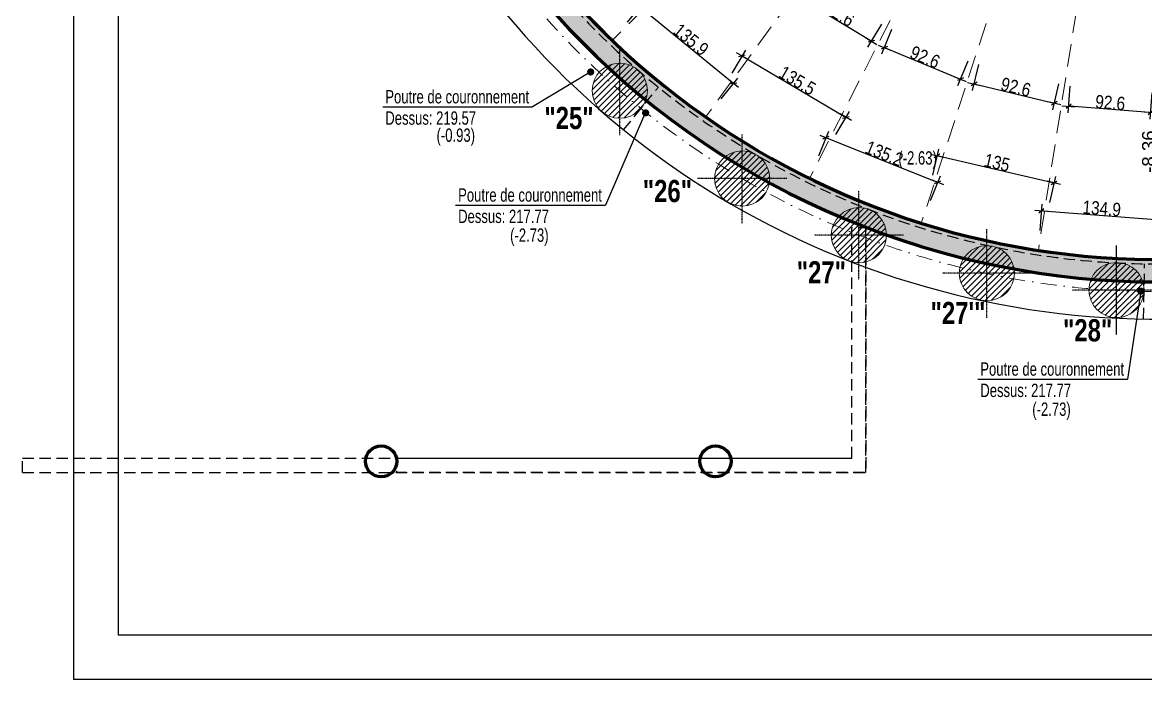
# Model space of a CAD drawing. Header units: millimetres. Extents: x 2049 to 9471, y -43633 to -39431.
# Drawn here: x 2049 to 3310, y -43633 to -42895 of the extents above; entities that cross this region are included whole.
import ezdxf
from ezdxf.enums import TextEntityAlignment as Align

# ---------------------------------------------------------------- set-up
doc = ezdxf.new("R2010")
doc.units = ezdxf.units.MM
doc.linetypes.add('CACHEX2', pattern=[19.05, 12.7, -6.35])
doc.linetypes.add('TIRETPTX2', pattern=[50.8, 25.4, -12.7, 0, -12.7])
for name, color, linetype in [('01-Cad  2', 1, 'Continuous'), ('01_cote_gen', 4, 'Continuous'), ('01_linteaux', 2, 'Continuous'), ('01_murs_sup', 2, 'CACHEX2'), ('01_poch_murs', 253, 'Continuous'), ('01_texte', 230, 'Continuous'), ('AA_COTES', 2, 'Continuous')]:
    doc.layers.add(name, color=color, linetype=linetype)
for name, color, linetype, lineweight in [('01_murs_coup', 5, 'Continuous', 60), ('01_PIEUX', 5, 'Continuous', 60), ('01_tram_axes', 2, 'TIRETPTX2', 9)]:
    doc.layers.add(name, color=color, linetype=linetype, lineweight=lineweight)
doc.styles.add('impact', font='impact.ttf')
doc.styles.add('MATTE_TXT', font='arial.ttf')
doc.styles.add('STYLE2', font='ARIALN.TTF')
doc.dimstyles.new('JB50', dxfattribs={"dimscale": 0.1, "dimtxt": 150, "dimasz": 15, "dimexe": 0.1, "dimexo": 0.1, "dimgap": 0.09, "dimtad": 1, "dimdec": 1, "dimdsep": 46, "dimtxsty": 'STYLE2', "dimblk1": 'BOND_G', "dimblk2": 'BOND_D', "dimsah": 1, "dimcen": 1.5, "dimdle": 0.01, "dimse1": 1, "dimse2": 1, "dimclrd": 4, "dimclre": 2, "dimclrt": 6, "dimazin": 2, "dimtfac": 2.333333, "dimtdec": 1, "dimtix": 1, "dimtmove": 2, "dimatfit": 3, "dimldrblk": 'BOND_G', "dimfxl": 1, "dimtolj": 1, "dimtzin": 0, "dimarcsym": 0})

# ---------------------------------------------------------------- blocks, each defined once
blk = doc.blocks.new('BOND_G')
at = {"layer": 'AA_COTES', "color": 0}
for p, q in [((0, -5), (0, 15)), ((5, 0), (-5, 0)), ((1.77, 1.77), (-1.77, -1.77))]:
    blk.add_line(p, q, dxfattribs=at)
blk = doc.blocks.new('BOND_D')
at = {"layer": 'AA_COTES', "color": 0}
for p, q in [((5, 0), (-5, 0)), ((-1.77, -1.77), (1.77, 1.77)), ((0, 5), (0, -15))]:
    blk.add_line(p, q, dxfattribs=at)
blk = doc.blocks.new('*D4404')
at = {"layer": '01_cote_gen', "color": 4, "lineweight": -2, "transparency": 16777216}
blk.add_line((3314.3, -42996.1), (3225, -42989.1), dxfattribs=at)
at = {"layer": 'Defpoints', "color": 0, "transparency": 16777216}
for p in [(3231.8, -42884.7), (3324, -42892), (3223.5, -42989)]:
    blk.add_point(p, dxfattribs=at)
at = {"layer": '01_cote_gen', "color": 4, "lineweight": -2, "transparency": 16777216, "xscale": 1.5, "yscale": 1.5, "zscale": 1.5}
for name, p, rotation in [('BOND_D', (3223.5, -42989), 175.5004257909797), ('BOND_G', (3315.8, -42996.2), 355.5004257909797)]:
    blk.add_blockref(name, p, dxfattribs=dict(at, rotation=rotation))
at = {"layer": '01_cote_gen', "color": 6, "lineweight": 0, "transparency": 16777216, "insert": (3270.3, -42985), "char_height": 15, "attachment_point": 5, "rotation": 355.5004, "style": 'STYLE2'}
blk.add_mtext('\\A1;92.6', dxfattribs=at)
blk = doc.blocks.new('*D4405')
at = {"layer": '01_cote_gen', "color": 4, "lineweight": -2, "transparency": 16777216}
blk.add_line((3206, -42985.4), (3118.9, -42964.5), dxfattribs=at)
at = {"layer": 'Defpoints', "color": 0, "transparency": 16777216}
for p in [(3141.7, -42863.1), (3231.8, -42884.7), (3117.5, -42964.1)]:
    blk.add_point(p, dxfattribs=at)
at = {"layer": '01_cote_gen', "color": 4, "lineweight": -2, "transparency": 16777216, "xscale": 1.5, "yscale": 1.5, "zscale": 1.5}
for name, p, rotation in [('BOND_D', (3117.5, -42964.1), 166.5012672106668), ('BOND_G', (3207.5, -42985.7), 346.5012672106668)]:
    blk.add_blockref(name, p, dxfattribs=dict(at, rotation=rotation))
at = {"layer": '01_cote_gen', "color": 6, "lineweight": 0, "transparency": 16777216, "insert": (3164.3, -42967.5), "char_height": 15, "attachment_point": 5, "rotation": 346.5013, "style": 'STYLE2'}
blk.add_mtext('\\A1;92.6', dxfattribs=at)
blk = doc.blocks.new('*D4406')
at = {"layer": '01_cote_gen', "color": 4, "lineweight": -2, "transparency": 16777216}
blk.add_line((3100.7, -42958.2), (3018, -42923.9), dxfattribs=at)
at = {"layer": 'Defpoints', "color": 0, "transparency": 16777216}
for p in [(3056.2, -42827.7), (3141.7, -42863.1), (3016.6, -42923.3)]:
    blk.add_point(p, dxfattribs=at)
at = {"layer": '01_cote_gen', "color": 4, "lineweight": -2, "transparency": 16777216, "xscale": 1.5, "yscale": 1.5, "zscale": 1.5}
for name, p, rotation in [('BOND_D', (3016.6, -42923.3), 157.5020773191621), ('BOND_G', (3102.1, -42958.7), 337.502077319162)]:
    blk.add_blockref(name, p, dxfattribs=dict(at, rotation=rotation))
at = {"layer": '01_cote_gen', "color": 6, "lineweight": 0, "transparency": 16777216, "insert": (3062.3, -42933.9), "char_height": 15, "attachment_point": 5, "rotation": 337.5021, "style": 'STYLE2'}
blk.add_mtext('\\A1;92.6', dxfattribs=at)
blk = doc.blocks.new('*D4407')
at = {"layer": '01_cote_gen', "color": 4, "lineweight": -2, "transparency": 16777216}
blk.add_line((3000.7, -42915.3), (2924.4, -42868.5), dxfattribs=at)
at = {"layer": 'Defpoints', "color": 0, "transparency": 16777216}
for p in [(2977.3, -42779.3), (3056.2, -42827.7), (2923.1, -42867.7)]:
    blk.add_point(p, dxfattribs=at)
at = {"layer": '01_cote_gen', "color": 4, "lineweight": -2, "transparency": 16777216, "xscale": 1.5, "yscale": 1.5, "zscale": 1.5}
for name, p, rotation in [('BOND_D', (2923.1, -42867.7), 148.5028362771669), ('BOND_G', (3002, -42916.1), 328.502836277167)]:
    blk.add_blockref(name, p, dxfattribs=dict(at, rotation=rotation))
at = {"layer": '01_cote_gen', "color": 6, "lineweight": 0, "transparency": 16777216, "insert": (2966.6, -42885.4), "char_height": 15, "attachment_point": 5, "rotation": 328.5028, "style": 'STYLE2'}
blk.add_mtext('\\A1;92.6', dxfattribs=at)
blk = doc.blocks.new('*D4438')
at = {"layer": '01_cote_gen', "color": 4, "lineweight": -2, "transparency": 16777216}
blk.add_line((2743.3, -42878), (2846, -42962.3), dxfattribs=at)
at = {"layer": 'Defpoints', "color": 0, "transparency": 16777216}
for p in [(2711, -42915), (2847.2, -42963.2), (2816, -43001.2)]:
    blk.add_point(p, dxfattribs=at)
at = {"layer": '01_cote_gen', "color": 4, "lineweight": -2, "transparency": 16777216, "xscale": 1.5, "yscale": 1.5, "zscale": 1.5}
for name, p, rotation in [('BOND_G', (2742.2, -42877), 140.6178150118741), ('BOND_D', (2847.2, -42963.2), 320.6178150118741)]:
    blk.add_blockref(name, p, dxfattribs=dict(at, rotation=rotation))
at = {"layer": '01_cote_gen', "color": 6, "lineweight": 0, "transparency": 16777216, "insert": (2799.6, -42914.2), "char_height": 15, "attachment_point": 5, "rotation": 320.6178, "style": 'STYLE2'}
blk.add_mtext('\\A1;135.9', dxfattribs=at)
blk = doc.blocks.new('*D4439')
at = {"layer": '01_cote_gen', "color": 4, "lineweight": -2, "transparency": 16777216}
blk.add_line((2858, -42933.1), (2972.1, -43000.5), dxfattribs=at)
at = {"layer": 'Defpoints', "color": 0, "transparency": 16777216}
for p in [(2816, -43001.2), (2973.4, -43001.3), (2932.6, -43070.1)]:
    blk.add_point(p, dxfattribs=at)
at = {"layer": '01_cote_gen', "color": 4, "lineweight": -2, "transparency": 16777216, "xscale": 1.5, "yscale": 1.5, "zscale": 1.5}
for name, p, rotation in [('BOND_G', (2856.8, -42932.3), 149.3992875574409), ('BOND_D', (2973.4, -43001.3), 329.3992875574409)]:
    blk.add_blockref(name, p, dxfattribs=dict(at, rotation=rotation))
at = {"layer": '01_cote_gen', "color": 6, "lineweight": 0, "transparency": 16777216, "insert": (2919, -42960.2), "char_height": 15, "attachment_point": 5, "rotation": 329.3993, "style": 'STYLE2'}
blk.add_mtext('\\A1;135.5', dxfattribs=at)
blk = doc.blocks.new('*D4440')
at = {"layer": '01_cote_gen', "color": 4, "lineweight": -2, "transparency": 16777216}
blk.add_line((2952.4, -43024.8), (3075.1, -43073.9), dxfattribs=at)
at = {"layer": 'Defpoints', "color": 0, "transparency": 16777216}
for p in [(2932.6, -43070.1), (3076.5, -43074.5), (3058.1, -43120.4)]:
    blk.add_point(p, dxfattribs=at)
at = {"layer": '01_cote_gen', "color": 4, "lineweight": -2, "transparency": 16777216, "xscale": 1.5, "yscale": 1.5, "zscale": 1.5}
for name, p, rotation in [('BOND_G', (2951.1, -43024.2), 158.1586289054542), ('BOND_D', (3076.5, -43074.5), 338.1586289054542)]:
    blk.add_blockref(name, p, dxfattribs=dict(at, rotation=rotation))
at = {"layer": '01_cote_gen', "color": 6, "lineweight": 0, "transparency": 16777216, "insert": (3016.6, -43042.2), "char_height": 15, "attachment_point": 5, "rotation": 338.1586, "style": 'STYLE2'}
blk.add_mtext('\\A1;135.2', dxfattribs=at)
blk = doc.blocks.new('*D4441')
at = {"layer": '01_cote_gen', "color": 4, "lineweight": -2, "transparency": 16777216}
blk.add_line((3077.2, -43044.9), (3205.8, -43074.8), dxfattribs=at)
at = {"layer": 'Defpoints', "color": 0, "transparency": 16777216}
for p in [(3207.2, -43075.1), (3058.1, -43120.4), (3189.6, -43151)]:
    blk.add_point(p, dxfattribs=at)
at = {"layer": '01_cote_gen', "color": 4, "lineweight": -2, "transparency": 16777216, "xscale": 1.5, "yscale": 1.5, "zscale": 1.5}
for name, p, rotation in [('BOND_G', (3075.8, -43044.5), 166.9017639712213), ('BOND_D', (3207.2, -43075.1), 346.9017639712214)]:
    blk.add_blockref(name, p, dxfattribs=dict(at, rotation=rotation))
at = {"layer": '01_cote_gen', "color": 6, "lineweight": 0, "transparency": 16777216, "insert": (3143.2, -43052.4), "char_height": 15, "attachment_point": 5, "rotation": 346.9018, "style": 'STYLE2'}
blk.add_mtext('\\A1;135', dxfattribs=at)
blk = doc.blocks.new('*D4442')
at = {"layer": '01_cote_gen', "color": 4, "lineweight": -2, "transparency": 16777216}
blk.add_line((3194.5, -43106.5), (3325.9, -43116.6), dxfattribs=at)
at = {"layer": 'Defpoints', "color": 0, "transparency": 16777216}
for p in [(3327.4, -43116.7), (3189.6, -43151), (3324, -43161.3)]:
    blk.add_point(p, dxfattribs=at)
at = {"layer": '01_cote_gen', "color": 4, "lineweight": -2, "transparency": 16777216, "xscale": 1.5, "yscale": 1.5, "zscale": 1.5}
for name, p, rotation in [('BOND_G', (3193, -43106.4), 175.6350250297888), ('BOND_D', (3327.4, -43116.7), 355.6350250297888)]:
    blk.add_blockref(name, p, dxfattribs=dict(at, rotation=rotation))
at = {"layer": '01_cote_gen', "color": 6, "lineweight": 0, "transparency": 16777216, "insert": (3260.8, -43103.9), "char_height": 15, "attachment_point": 5, "rotation": 355.635, "style": 'STYLE2'}
blk.add_mtext('\\A1;134.9', dxfattribs=at)
blk = doc.blocks.new('*D4856')
at = {"layer": '01_cote_gen', "color": 4, "lineweight": -2, "ltscale": 200, "transparency": 16777216}
blk.add_line((2678.9, -42762.8), (2767.8, -42862.2), dxfattribs=at)
at = {"layer": 'Defpoints', "color": 0, "ltscale": 200, "transparency": 16777216}
for p in [(2620.2, -42813.4), (2768.8, -42863.3), (2711.1, -42915)]:
    blk.add_point(p, dxfattribs=at)
at = {"layer": '01_cote_gen', "color": 4, "lineweight": -2, "ltscale": 200, "transparency": 16777216, "xscale": 1.5, "yscale": 1.5, "zscale": 1.5}
for name, p, rotation in [('BOND_G', (2677.9, -42761.7), 131.8104908156624), ('BOND_D', (2768.8, -42863.3), 311.8104908156624)]:
    blk.add_blockref(name, p, dxfattribs=dict(at, rotation=rotation))
at = {"layer": '01_cote_gen', "color": 6, "ltscale": 200, "transparency": 16777216, "insert": (2729.1, -42807.4), "char_height": 15, "attachment_point": 5, "rotation": 311.8105, "style": 'STYLE2'}
blk.add_mtext('\\A1;136.3', dxfattribs=at)

msp = doc.modelspace()

# ---------------------------------------------------------------- hatches: boundary and pattern name
at = {"layer": '01_murs_sup', "ltscale": 200}
h = msp.add_hatch(dxfattribs=at)
h.set_pattern_fill('DASH', color=256, scale=2.5, angle=135)
h.set_pattern_definition([(135, (-9275.435, 6358.231), (-11.2253202, 9e-16), [7.9375, -7.9375])])
h.paths.add_polyline_path([(4382.05, -42435.61), (4193.05, -42435.61), (4193.05, -42262.93), (4173.05, -42262.93), (4173.05, -42451.61), (4382.05, -42451.61)])
edge = h.paths.add_edge_path()
edge.add_line((4172.97, -42605.58), (4172.97, -42545.58))
edge.add_arc((3323.96, -42275.27), 891, 161.49792, 342.33988, ccw=False)
edge.add_line((2479.02, -41992.53), (2571.63, -41686.43))
edge.add_line((2571.63, -41686.43), (2550.74, -41686.43))
edge.add_line((2550.74, -41686.43), (2459.96, -41986.46))
edge.add_arc((3323.96, -42275.27), 911, 161.51633, 338.74143)
edge = h.paths.add_edge_path()
edge.add_line((4198.06, -42459.61), (4172.97, -42459.61))
edge.add_line((4172.97, -42459.61), (4172.97, -42605.58))
edge.add_arc((3841.01, -42461.83), 361.75, 336.58509, 350.74655)
edge.add_line((4198.06, -42520), (4198.06, -42459.61))
at = {"layer": '01_poch_murs', "ltscale": 200}
h = msp.add_hatch(color=256, dxfattribs=at)
h.dxf.hatch_style = 1
h.paths.add_polyline_path([(3487.96, -43171.41, -0.3664018), (3518.53, -43145.53), (3518.53, -43139.66, -0.0686217), (3277.34, -43160.04), (3277.34, -43164.59, -0.3258718), (3306.85, -43186.11, 0.0499881)])
h.paths.add_polyline_path([(3645.37, -43127.72, -0.4182744), (3676.37, -43096.29), (3676.37, -43088.21, -0.0469458), (3518.53, -43139.66), (3518.53, -43145.53, -0.2499586), (3544.27, -43159.25, 0.0290857)])
h.paths.add_polyline_path([(3824.95, -43036.2, -0.0588923), (3824.09, -43028.98, -0.4142136), (3855.09, -42997.98), (3855.09, -42984.48, -0.058508), (3676.37, -43088.21), (3676.37, -43096.29, -0.2028212), (3698.61, -43105.71, 0.0396313)])
h.paths.add_polyline_path([(3979.9, -42907.54, -0.1147057), (3976.72, -42893.87), (3958.34, -42893.87, -0.0388199), (3855.09, -42984.48), (3855.09, -42997.98, -0.1456388), (3872.04, -43003.02, 0.0395919)])
h.paths.add_polyline_path([(4121.55, -42715.61), (4092.87, -42715.61, -0.0632682), (3958.34, -42893.87), (3976.72, -42893.87, -0.4142136), (4007.72, -42862.87), (4007.72, -42853.3), (4019.73, -42863.44, 0.0493822)])
h.paths.add_polyline_path([(4173.06, -42605.57), (4173.06, -42528.59, -0.0576063), (4092.87, -42715.61), (4121.55, -42715.61, 0.0333785)])
h = msp.add_hatch(color=256, dxfattribs=at)
h.dxf.hatch_style = 1
h.paths.add_polyline_path([(2492.13, -42580.12), (2484.89, -42580.12, -0.2171566), (2474.23, -42603.51, 0.024426), (2510.29, -42684.83, -0.4496339), (2544.99, -42715.61), (2555.21, -42715.61, -0.0422468)])
h.paths.add_polyline_path([(2555.21, -42715.61), (2544.99, -42715.61, -0.1753682), (2537.81, -42735.45, 0.0183684), (2573.7, -42791.92, -0.4627409), (2612.42, -42819.01), (2620.17, -42813.39, -0.0331596)])
h.paths.add_polyline_path([(2626.77, -42821.9), (2612.56, -42821.9, -0.1403344), (2607.86, -42838.31, 0.0395372), (2705.42, -42944.02, -0.1199356), (2719.66, -42940.56), (2719.66, -42923.13, -0.0388267)])
h.paths.add_polyline_path([(2719.66, -42923.13), (2719.66, -42940.56, -0.4142136), (2750.66, -42971.56, -0.0842861), (2748.92, -42981.79, 0.0301172), (2837.97, -43045.77, -0.1668007), (2857.01, -43039.23), (2857.01, -43028.19, -0.0489073)])
h.paths.add_polyline_path([(2857.01, -43028.19), (2857.01, -43039.23, -0.4142136), (2888.01, -43070.23, -0.0381852), (2887.65, -43074.95, 0.0237593), (2965.48, -43112.75, -0.2077607), (2988.14, -43102.91), (2988.14, -43095.13, -0.0416158)])
h.paths.add_polyline_path([(2988.14, -43095.13), (2988.14, -43102.91, -0.4125805), (3019.14, -43133.74, 0.0248394), (3105.78, -43159.74, -0.2538676), (3131.77, -43145.64), (3131.77, -43140.16, -0.0425501)])
h.paths.add_polyline_path([(3277.34, -43160.04, -0.0415273), (3131.77, -43140.16), (3131.77, -43145.64, -0.3692234), (3162.39, -43171.82, 0.0239659), (3248.93, -43183.17, -0.2980516), (3277.34, -43164.59)])
at = {"layer": '01_poch_murs'}
h = msp.add_hatch(dxfattribs=at)
h.set_pattern_fill('ANSI31', color=256, scale=1.5)
h.set_pattern_definition([(45, (-15489.0308, -34268.2895), (-3.367596, 3.367596), [])])
h.paths.add_polyline_path([(2719.66, -42940.56, 0.4142136), (2688.66, -42971.56), (2719.66, -42971.56)])
h.paths.add_polyline_path([(2719.66, -42971.56), (2688.66, -42971.56, 0.4142136), (2719.66, -43002.56)])
h.paths.add_polyline_path([(2719.66, -42940.56), (2719.66, -42971.56), (2750.66, -42971.56, 0.4142136)])
h.paths.add_polyline_path([(2750.66, -42971.56), (2719.66, -42971.56), (2719.66, -43002.56, 0.4142136)])
h = msp.add_hatch(dxfattribs=at)
h.set_pattern_fill('ANSI31', color=256, scale=1.5)
h.set_pattern_definition([(45, (-15351.6864, -34366.9673), (-3.367596, 3.367596), [])])
h.paths.add_polyline_path([(2857.01, -43039.23, 0.4142136), (2826.01, -43070.23), (2857.01, -43070.23)])
h.paths.add_polyline_path([(2857.01, -43070.23), (2826.01, -43070.23, 0.4142136), (2857.01, -43101.23)])
h.paths.add_polyline_path([(2857.01, -43039.23), (2857.01, -43070.23), (2888.01, -43070.23, 0.4142136)])
h.paths.add_polyline_path([(2888.01, -43070.23), (2857.01, -43070.23), (2857.01, -43101.23, 0.4142136)])
h = msp.add_hatch(dxfattribs=at)
h.set_pattern_fill('ANSI31', color=256, scale=1.5)
h.set_pattern_definition([(45, (-15220.5554, -34430.641), (-3.367596, 3.367596), [])])
h.paths.add_polyline_path([(2988.14, -43102.91, 0.4142136), (2957.14, -43133.91), (2988.14, -43133.91)])
h.paths.add_polyline_path([(2988.14, -43133.91), (2957.14, -43133.91, 0.4142136), (2988.14, -43164.91)])
h.paths.add_polyline_path([(2988.14, -43102.91), (2988.14, -43133.91), (3019.14, -43133.91, 0.4142136)])
h.paths.add_polyline_path([(3019.14, -43133.91), (2988.14, -43133.91), (2988.14, -43164.91, 0.4142136)])
h = msp.add_hatch(dxfattribs=at)
h.set_pattern_fill('ANSI31', color=256, scale=1.5)
h.set_pattern_definition([(45, (-15076.9236, -34473.368), (-3.367596, 3.367596), [])])
h.paths.add_polyline_path([(3131.77, -43145.64, 0.4142136), (3100.77, -43176.64), (3131.77, -43176.64)])
h.paths.add_polyline_path([(3131.77, -43176.64), (3100.77, -43176.64, 0.4142136), (3131.77, -43207.64)])
h.paths.add_polyline_path([(3131.77, -43145.64), (3131.77, -43176.64), (3162.77, -43176.64, 0.4142136)])
h.paths.add_polyline_path([(3162.77, -43176.64), (3131.77, -43176.64), (3131.77, -43207.64, 0.4142136)])
h = msp.add_hatch(dxfattribs=at)
h.set_pattern_fill('ANSI31', color=256, scale=1.5)
h.set_pattern_definition([(45, (-14931.3557, -34492.323), (-3.367596, 3.367596), [])])
h.paths.add_polyline_path([(3277.34, -43164.59, 0.4142136), (3246.34, -43195.59), (3277.34, -43195.59)])
h.paths.add_polyline_path([(3277.34, -43195.59), (3246.34, -43195.59, 0.4142136), (3277.34, -43226.59)])
h.paths.add_polyline_path([(3277.34, -43164.59), (3277.34, -43195.59), (3308.34, -43195.59, 0.4142136)])
h.paths.add_polyline_path([(3308.34, -43195.59), (3277.34, -43195.59), (3277.34, -43226.59, 0.4142136)])

# ---------------------------------------------------------------- linework, layer by layer
at = {"layer": '01-Cad  2'}
for p, q in [((2106.37, -39433.32, 9.99), (2106.37, -43633.32, -5.46)), ((2156.37, -39483.32, -0.3), (2156.37, -43583.32, -0.3)), ((8421.22, -43583.32, 0.01), (2156.37, -43583.32, -0.3)), ((8421.22, -43633.32, 0.01), (2106.37, -43633.32, -0.3))]:
    msp.add_line(p, q, dxfattribs=at)
at = {"layer": '01_linteaux', "linetype": 'TIRETPTX2', "ltscale": 0.01}
for p, q in [((2719.66, -43021.56), (2719.66, -42921.56)), ((2857.01, -43120.23), (2857.01, -43020.23)), ((2907.01, -43070.23), (2807.01, -43070.23)), ((2988.14, -43183.91), (2988.14, -43083.91)), ((3131.77, -43226.64), (3131.77, -43126.64)), ((3038.14, -43133.91), (2938.14, -43133.91)), ((3277.34, -43245.59), (3277.34, -43145.59)), ((3277.34, -43246.09), (3277.34, -43146.09)), ((3181.77, -43176.64), (3081.77, -43176.64)), ((3327.34, -43195.59), (3227.34, -43195.59))]:
    msp.add_line(p, q, dxfattribs=at)
at = {"layer": '01_linteaux', "linetype": 'Continuous', "ltscale": 0.05}
msp.add_arc((3324.04, -42275.27), 953, 190.4302, 319.787, dxfattribs=at)
at = {"layer": '01_murs_coup', "ltscale": 200}
for centre in [(2451.76, -43388.1), (2827.01, -43388.1)]:
    msp.add_circle(centre, 17.5, dxfattribs=at)
at = {"layer": '01_murs_coup', "ltscale": 0.1}
for radius, start, end in [(911, 161.51633, 338.7414), (886, 190.7667, 343.38543)]:
    msp.add_arc((3324.04, -42275.27), radius, start, end, dxfattribs=at)
at = {"layer": '01_murs_coup', "linetype": 'Continuous', "lineweight": 5}
for start, end in [(230.85374, 237.75402), (241.378, 246.82221)]:
    msp.add_arc((3324.04, -42275.27), 911, start, end, dxfattribs=at)
at = {"layer": '01_murs_sup'}
for p, q in [((2723.89, -43015.56), (2762.93, -42967.4)), ((2996.06, -43400.6), (2996.06, -43125.22)), ((2996.06, -43400.6), (2996.06, -43125.22)), ((3307.79, -43228.14), (3308.85, -43166.15)), ((2048.93, -43384.6), (2980.06, -43384.6)), ((2048.93, -43384.6), (2980.06, -43384.6)), ((2048.93, -43400.6), (2048.93, -43384.6)), ((2048.93, -43400.6), (2996.06, -43400.6)), ((2048.93, -43400.6), (2996.06, -43400.6))]:
    msp.add_line(p, q, dxfattribs=at)
at = {"layer": '01_murs_sup', "flags": 128}
msp.add_lwpolyline([(2980.06, -43384.6), (2980.06, -43125.22), (2996.06, -43125.22), (2996.06, -43393.56), (2996.06, -43400.6), (2469.19, -43400.6), (2469.19, -43384.6)], close=True, dxfattribs=at)
at = {"layer": '01_murs_sup'}
for centre in [(2451.69, -43388.1), (2826.93, -43388.1)]:
    msp.add_circle(centre, 17.5, dxfattribs=at)
for centre, radius, start, end in [((3323.96, -42275.27), 911, 161.51633, 343.63495), ((3323.96, -42275.27), 891, 161.49792, 342.3403), ((3324.04, -42275.27), 911, 218.17319, 227.22976), ((3324.04, -42275.27), 911, 230.85374, 237.75402), ((3324.04, -42275.27), 911, 250.44619, 265.28443)]:
    msp.add_arc(centre, radius, start, end, dxfattribs=at)
at = {"layer": '01_murs_sup', "ltscale": 0.05}
for start, end in [(230.85374, 237.75402), (241.378, 246.82221)]:
    msp.add_arc((3324.04, -42275.27), 911, start, end, dxfattribs=at)
at = {"layer": '01_PIEUX', "linetype": 'Continuous', "lineweight": 5}
for centre in [(2719.66, -42971.56), (2857.01, -43070.23), (2988.14, -43133.91), (3131.77, -43176.64), (3277.34, -43195.59)]:
    msp.add_circle(centre, 31, dxfattribs=at)
at = {"layer": '01_poch_murs', "linetype": 'CACHEX2', "lineweight": 5, "ltscale": 2}
for p, q in [((3097.79, -42528.27), (2711.06, -42915)), ((3135.95, -42560.86), (2816.04, -43001.17)), ((3178.76, -42587.11), (2932.64, -43070.13)), ((3225.15, -42606.32), (3058.11, -43120.42)), ((3273.98, -42618.04), (3189.57, -43151.01))]:
    msp.add_line(p, q, dxfattribs=at)
at = {"layer": '01_texte'}
for p, q in [((2686.93, -42950.5), (2621.63, -42989.61)), ((2453.47, -42989.61), (2621.63, -42989.61)), ((2748.55, -42995.61), (2703.39, -43100.07)), ((2535.23, -43100.07), (2703.39, -43100.07)), ((2535.23, -43100.07), (2703.39, -43100.07)), ((3304.65, -43196.78), (3289.68, -43295.64)), ((3121.52, -43295.64), (3289.68, -43295.64)), ((3121.52, -43295.64), (3289.68, -43295.64))]:
    msp.add_line(p, q, dxfattribs=at)
at = {"layer": '01_texte', "const_width": 4}
for points in [[(2684.93, -42950.5, 1), (2688.93, -42950.5, 1)], [(2746.63, -42996.48, 1), (2750.63, -42996.48, 1)], [(3302.65, -43196.78, 1), (3306.65, -43196.78, 1)]]:
    msp.add_lwpolyline(points, format="xyb", close=True, dxfattribs=at)
at = {"layer": '01_tram_axes', "ltscale": 0.7}
msp.add_arc((3324.04, -42275.27), 922, 186.43891, 321.92875, dxfattribs=at)

# ---------------------------------------------------------------- texts
at = {"layer": '01_texte', "style": 'MATTE_TXT', "width": 0.7}
for s, p in [('Poutre de couronnement', (2456.35, -42990.31)), ('Dessus: 219.57', (2456.35, -43014.27)), ('(-0.93)', (2513.88, -43033.48)), ('(-2.63)', (3032.43, -43059.08)), ('Poutre de couronnement', (2538.11, -43100.77)), ('Poutre de couronnement', (2538.11, -43100.77)), ('Dessus: 217.77', (2538.11, -43124.73)), ('Dessus: 217.77', (2538.11, -43124.73)), ('(-2.73)', (2596.47, -43145.88)), ('Poutre de couronnement', (3124.4, -43296.34)), ('Poutre de couronnement', (3124.4, -43296.34)), ('Dessus: 217.77', (3124.4, -43320.31)), ('Dessus: 217.77', (3124.4, -43320.31)), ('(-2.73)', (3182.76, -43341.46))]:
    msp.add_text(s, height=15, dxfattribs=at).set_placement(p, align=Align.BOTTOM_LEFT)
at = {"layer": '01_texte', "style": 'impact'}
for s, p in [('"25"', (2662.59, -43022.22)), ('"26"', (2773.09, -43104.25)), ('"27"', (2945.95, -43195.66)), ('"27\'"', (3099.38, -43241.36)), ('"28"', (3244.94, -43260.82))]:
    msp.add_text(s, height=25, rotation=0, dxfattribs=at).set_placement(p, align=Align.BOTTOM_CENTER)
at = {"layer": '01_texte', "style": 'MATTE_TXT'}
msp.add_text('-8.36', height=15, rotation=90, dxfattribs=at).set_placement((3321.03, -43063.9))

# ---------------------------------------------------------------- dimensions: what is measured, and where the dimension line sits
at = {"layer": '01_cote_gen', "ltscale": 200}
dim = msp.add_aligned_dim(p1=(2620.17, -42813.39), p2=(2711.06, -42915), distance=77.52, dimstyle='JB50', dxfattribs=at)
dim.commit()
dim.dimension.update_dxf_attribs({"geometry": '*D4856', "text_midpoint": (2729.11, -42807.4)})
at = {"layer": '01_cote_gen', "lineweight": 0}
for p1, p2, distance, picture, middle in [((3056.21, -42827.68), (2977.27, -42779.31), 103.72, '*D4407', (2966.56, -42885.39)), ((3141.74, -42863.1), (3056.21, -42827.68), 103.51, '*D4406', (3062.3, -42933.94)), ((2711.03, -42914.98), (2816.04, -43001.17), 49.09, '*D4438', (2799.55, -42914.2)), ((3231.75, -42884.71), (3141.74, -42863.1), 103.88, '*D4405', (3164.29, -42967.46)), ((3324.04, -42891.97), (3231.75, -42884.71), 104.6, '*D4404', (3270.29, -42984.97)), ((2816.04, -43001.17), (2932.64, -43070.13), 79.98, '*D4439', (2918.96, -42960.22)), ((2932.64, -43070.13), (3058.11, -43120.42), 49.49, '*D4440', (3016.64, -43042.22)), ((3058.11, -43120.42), (3189.57, -43151.01), 77.92, '*D4441', (3143.23, -43052.36)), ((3189.57, -43151.01), (3324.04, -43161.27), 44.72, '*D4442', (3260.79, -43103.91))]:
    dim = msp.add_aligned_dim(p1=p1, p2=p2, distance=distance, dimstyle='JB50', dxfattribs=at)
    dim.commit()
    dim.dimension.update_dxf_attribs({"geometry": picture, "text_midpoint": middle})

doc.saveas('drawing.dxf')
